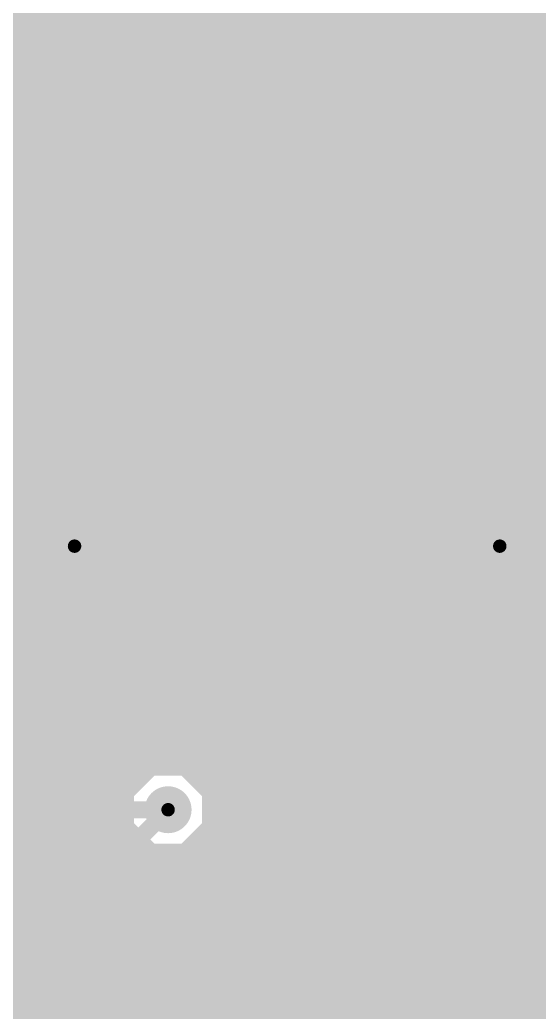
# Model space of a CAD drawing. Extents: x -5 to 208, y -5 to 206.
# Drawn here: x 155.39 to 163.15, y 164.49 to 179.31 of the extents above; entities that cross this region are included whole.
import ezdxf

# ---------------------------------------------------------------- set-up
doc = ezdxf.new("R2010")
doc.units = 0
doc.header["$MEASUREMENT"] = 0
doc.layers.get('0').update_dxf_attribs({"linetype": 'CONTINUOUS'})
for name, color, linetype in [('22-301-0_BOT', 7, 'CONTINUOUS'), ('22-301-0_DRD', 7, 'CONTINUOUS'), ('22-301-0_IN1', 1, 'CONTINUOUS'), ('22-301-0_IN2', 4, 'CONTINUOUS'), ('22-301-0_SMT', 5, 'CONTINUOUS'), ('22-301-0_SPT', 10, 'CONTINUOUS'), ('22-301-0_SST', 14, 'CONTINUOUS'), ('22-301-0_TOP', 9, 'CONTINUOUS'), ('THRUHOLE_TAP', 13, 'CONTINUOUS')]:
    doc.layers.add(name, color=color, linetype=linetype)

# ---------------------------------------------------------------- blocks, each defined once
blk = doc.blocks.new('ROUND_66')
at = {"const_width": 0.35052}
blk.add_lwpolyline([(-0.17526, 0, 1), (0.17526, 0, 1)], format="xyb", close=True, dxfattribs=at)
blk = doc.blocks.new('ROUND_68')
at = {"const_width": 0.35052}
blk.add_lwpolyline([(-0.17526, 0, 1), (0.17526, 0, 1)], format="xyb", close=True, dxfattribs=at)
blk = doc.blocks.new('RECTANGLE_6')
blk.add_solid([(0.4826, 0.4064), (0.4826, -0.4064), (-0.4826, 0.4064), (-0.4826, -0.4064)])
blk = doc.blocks.new('RECTANGLE_47')
blk.add_solid([(0.44958, 0.65024), (0.44958, -0.65024), (-0.44958, 0.65024), (-0.44958, -0.65024)])
blk = doc.blocks.new('ROUND_73')
at = {"const_width": 0.10033}
blk.add_lwpolyline([(-0.050164, 0, 1), (0.050164, 0, 1)], format="xyb", close=True, dxfattribs=at)

msp = doc.modelspace()

# ---------------------------------------------------------------- linework, layer by layer
at = {"layer": '22-301-0_BOT', "const_width": 0.254}
for points in [[(155.3718, 200.47204), (155.3718, 166.37)], [(155.6004, 200.47204), (155.6004, 166.37)], [(155.829, 200.47204), (155.829, 166.37)], [(156.0576, 200.47204), (156.0576, 166.37)], [(156.2862, 200.47204), (156.2862, 166.37)], [(156.5148, 200.47204), (156.5148, 166.37)], [(156.7434, 200.47204), (156.7434, 166.37)], [(156.972, 200.47204), (156.972, 167.7543)], [(157.2006, 200.47204), (157.2006, 168.05656)], [(157.4292, 200.47204), (157.4292, 168.16832)], [(157.6578, 200.47204), (157.6578, 168.19118)], [(157.8864, 200.47204), (157.8864, 168.13276)], [(158.115, 200.47204), (158.115, 167.96512)], [(158.3436, 200.47204), (158.3436, 166.37)], [(158.5722, 200.47204), (158.5722, 166.37)], [(158.8008, 200.47204), (158.8008, 166.37)], [(159.0294, 200.47204), (159.0294, 166.37)], [(159.258, 200.47204), (159.258, 166.37)], [(159.4866, 200.47204), (159.4866, 166.37)], [(159.7152, 200.47204), (159.7152, 166.37)], [(159.9438, 200.36028), (159.9438, 166.37)], [(160.1724, 200.13168), (160.1724, 166.37)], [(160.401, 199.90308), (160.401, 166.37)], [(160.6296, 199.67448), (160.6296, 166.37)], [(160.8582, 199.44588), (160.8582, 166.37)], [(161.0868, 199.21728), (161.0868, 166.37)], [(161.3154, 199.00392), (161.3154, 166.37)], [(161.544, 198.9328), (161.544, 166.37)], [(161.7726, 198.9328), (161.7726, 166.37)], [(162.0012, 198.9328), (162.0012, 166.37)], [(162.2298, 198.9328), (162.2298, 166.37)], [(162.4584, 198.9328), (162.4584, 166.37)], [(162.687, 198.9328), (162.687, 166.37)], [(162.9156, 198.9328), (162.9156, 166.37)], [(163.1442, 198.9328), (163.1442, 166.37)], [(187.5028, 179.4002), (118.9482, 179.4002)], [(187.5028, 179.1716), (118.9482, 179.1716)], [(180.55082, 178.943), (118.9482, 178.943)], [(180.31968, 178.7144), (118.9482, 178.7144)], [(180.23078, 178.4858), (118.9482, 178.4858)], [(180.2257, 178.2572), (118.9482, 178.2572)], [(180.30444, 178.0286), (118.9482, 178.0286)], [(180.51018, 177.8), (118.9482, 177.8)], [(187.5028, 177.5714), (118.9482, 177.5714)], [(187.5028, 177.3428), (118.9482, 177.3428)], [(187.5028, 177.1142), (118.9482, 177.1142)], [(187.5028, 176.8856), (118.9482, 176.8856)], [(187.5028, 176.657), (118.9482, 176.657)], [(187.28436, 176.4284), (118.9482, 176.4284)], [(187.09894, 176.1998), (118.9482, 176.1998)], [(187.03036, 175.9712), (118.9482, 175.9712)], [(187.04306, 175.7426), (118.9482, 175.7426)], [(187.14212, 175.514), (118.9482, 175.514)], [(187.2488, 175.2854), (118.9482, 175.2854)], [(187.2488, 175.0568), (118.9482, 175.0568)], [(187.2488, 174.8282), (118.9482, 174.8282)], [(187.2488, 174.5996), (118.9482, 174.5996)], [(187.2488, 174.371), (118.9482, 174.371)], [(187.2488, 174.1424), (118.9482, 174.1424)], [(187.2488, 173.9138), (118.9482, 173.9138)], [(187.2488, 173.6852), (118.9482, 173.6852)], [(187.2488, 173.4566), (120.23852, 173.4566)], [(187.2488, 173.228), (120.39092, 173.228)], [(187.2488, 172.9994), (120.43918, 172.9994)], [(187.2488, 172.7708), (120.4087, 172.7708)], [(187.2488, 172.5422), (120.28678, 172.5422)], [(187.2488, 172.3136), (119.9642, 172.3136)], [(187.2488, 172.085), (119.9642, 172.085)], [(187.2488, 171.8564), (119.9642, 171.8564)], [(183.12638, 171.6278), (119.9642, 171.6278)], [(182.92064, 171.3992), (119.9642, 171.3992)], [(182.8419, 171.1706), (119.9642, 171.1706)], [(182.84698, 170.942), (119.9642, 170.942)], [(173.73346, 170.7134), (119.9642, 170.7134)], [(173.50486, 170.4848), (119.9642, 170.4848)], [(173.27626, 170.2562), (119.9642, 170.2562)], [(173.0883, 170.0276), (119.9642, 170.0276)], [(173.00194, 169.799), (121.35612, 169.799)], [(172.98162, 169.5704), (121.52376, 169.5704)], [(173.04004, 169.3418), (121.58218, 169.3418)], [(173.20768, 169.1132), (121.72696, 169.1132)], [(187.2488, 168.8846), (141.39672, 168.8846)], [(187.2488, 168.656), (141.66088, 168.656)], [(187.2488, 168.4274), (141.75994, 168.4274)], [(187.2488, 168.1988), (141.77264, 168.1988)], [(157.10408, 167.9702), (141.70406, 167.9702)], [(187.2488, 167.9702), (158.10992, 167.9702)], [(156.96692, 167.7416), (141.5542, 167.7416)], [(187.2488, 167.7416), (158.24708, 167.7416)], [(156.92628, 167.513), (141.5542, 167.513)], [(187.2488, 167.513), (158.28772, 167.513)], [(156.96692, 167.2844), (151.67864, 167.2844)], [(156.972, 167.26916), (156.972, 166.37)], [(168.23944, 167.2844), (158.24708, 167.2844)], [(157.10408, 167.0558), (151.86406, 167.0558)], [(157.2006, 166.9669), (157.2006, 166.37)], [(164.07638, 167.0558), (158.10992, 167.0558)], [(158.115, 167.06088), (158.115, 166.37)], [(163.87064, 166.8272), (151.93264, 166.8272)], [(157.4292, 166.85514), (157.4292, 166.37)], [(157.6578, 166.83482), (157.6578, 166.37)], [(157.8864, 166.89324), (157.8864, 166.37)], [(163.7919, 166.5986), (151.91994, 166.5986)], [(163.79698, 166.37), (151.82088, 166.37)]]:
    msp.add_lwpolyline(points, dxfattribs=at)
for points in [[(157.607, 168.19372, 0.4142136), (156.92628, 167.513)], [(158.28772, 167.513, 0.4142136), (157.607, 168.19372)], [(156.92628, 167.513, 0.4142136), (157.607, 166.83228)], [(157.607, 166.83228, 0.4142136), (158.28772, 167.513)]]:
    msp.add_lwpolyline(points, format="xyb", dxfattribs=at)
at = {"layer": '22-301-0_DRD', "const_width": 0.254}
for points in [[(155.956, 172.085), (155.575, 171.704)], [(155.956, 172.085), (155.575, 171.704)], [(156.464, 172.085), (155.956, 172.085)], [(156.464, 172.085), (155.956, 172.085)], [(156.845, 171.704), (156.464, 172.085)], [(156.845, 171.704), (156.464, 172.085)], [(162.306, 172.085), (161.925, 171.704)], [(162.306, 172.085), (161.925, 171.704)], [(162.814, 172.085), (162.306, 172.085)], [(162.814, 172.085), (162.306, 172.085)], [(163.195, 171.704), (162.814, 172.085)], [(163.195, 171.704), (162.814, 172.085)], [(155.575, 171.704), (155.575, 171.196)], [(155.575, 171.704), (155.575, 171.196)], [(156.845, 171.196), (156.845, 171.704)], [(156.845, 171.196), (156.845, 171.704)], [(161.925, 171.704), (161.925, 171.196)], [(161.925, 171.704), (161.925, 171.196)], [(163.195, 171.196), (163.195, 171.704)], [(163.195, 171.196), (163.195, 171.704)], [(155.575, 171.196), (155.956, 170.815)], [(155.575, 171.196), (155.956, 170.815)], [(156.464, 170.815), (156.845, 171.196)], [(156.464, 170.815), (156.845, 171.196)], [(161.925, 171.196), (162.306, 170.815)], [(161.925, 171.196), (162.306, 170.815)], [(162.814, 170.815), (163.195, 171.196)], [(162.814, 170.815), (163.195, 171.196)], [(155.956, 170.815), (156.464, 170.815)], [(155.956, 170.815), (156.464, 170.815)], [(162.306, 170.815), (162.814, 170.815)], [(162.306, 170.815), (162.814, 170.815)], [(157.353, 168.148), (156.972, 167.767)], [(157.861, 168.148), (157.353, 168.148)], [(158.242, 167.767), (157.861, 168.148)], [(156.972, 167.767), (156.972, 167.259)], [(158.242, 167.259), (158.242, 167.767)], [(156.972, 167.259), (157.353, 166.878)], [(157.861, 166.878), (158.242, 167.259)], [(157.353, 166.878), (157.861, 166.878)]]:
    msp.add_lwpolyline(points, dxfattribs=at)
at = {"layer": '22-301-0_IN1', "const_width": 0.254}
for points in [[(155.4226, 203.327), (155.4226, 167.259)], [(155.6512, 203.327), (155.6512, 167.259)], [(155.8798, 203.327), (155.8798, 167.259)], [(156.1084, 203.327), (156.1084, 167.259)], [(156.337, 203.327), (156.337, 167.259)], [(156.5656, 203.327), (156.5656, 167.259)], [(156.7942, 203.327), (156.7942, 167.259)], [(157.0228, 203.327), (157.0228, 167.86098)], [(157.2514, 203.327), (157.2514, 168.09212)], [(157.48, 203.327), (157.48, 168.18102)], [(157.7086, 203.327), (157.7086, 168.18356)], [(157.9372, 203.327), (157.9372, 168.10736)], [(158.1658, 203.327), (158.1658, 167.89908)], [(158.3944, 203.327), (158.3944, 167.259)], [(158.623, 203.327), (158.623, 167.259)], [(158.8516, 203.327), (158.8516, 167.259)], [(159.0802, 203.327), (159.0802, 167.259)], [(159.3088, 203.327), (159.3088, 167.259)], [(159.5374, 203.327), (159.5374, 167.259)], [(159.766, 203.327), (159.766, 167.259)], [(159.9946, 203.327), (159.9946, 167.259)], [(160.2232, 203.327), (160.2232, 167.259)], [(160.4518, 203.327), (160.4518, 167.259)], [(160.6804, 203.327), (160.6804, 167.259)], [(160.909, 203.327), (160.909, 167.259)], [(161.1376, 203.327), (161.1376, 167.259)], [(161.3662, 200.4695), (161.3662, 167.259)], [(161.5948, 200.14438), (161.5948, 167.259)], [(163.195, 200.19518), (163.195, 167.259)], [(161.8234, 199.97166), (161.8234, 167.259)], [(162.9664, 199.9996), (162.9664, 167.259)], [(162.052, 199.8726), (162.052, 167.259)], [(162.2806, 199.82942), (162.2806, 167.259)], [(162.5092, 199.8345), (162.5092, 167.259)], [(162.7378, 199.88784), (162.7378, 167.259)], [(199.644, 179.3494), (118.79072, 179.3494)], [(199.644, 179.1208), (107.73664, 179.1208)], [(180.47716, 178.8922), (107.66806, 178.8922)], [(180.29174, 178.6636), (107.48264, 178.6636)], [(180.22316, 178.435), (111.06912, 178.435)], [(180.23586, 178.2064), (111.23676, 178.2064)], [(180.33492, 177.9778), (111.29518, 177.9778)], [(180.59654, 177.7492), (111.27232, 177.7492)], [(189.20206, 177.5206), (111.16056, 177.5206)], [(189.30112, 177.292), (110.8583, 177.292)], [(189.56274, 177.0634), (97.31502, 177.0634)], [(199.644, 176.8348), (97.68078, 176.8348)], [(199.644, 176.6062), (97.8027, 176.6062)], [(187.22594, 176.3776), (97.83318, 176.3776)], [(187.07608, 176.149), (97.78492, 176.149)], [(187.02528, 175.9204), (97.63252, 175.9204)], [(187.05576, 175.6918), (67.691, 175.6918)], [(187.18022, 175.4632), (67.691, 175.4632)], [(187.54344, 175.2346), (67.691, 175.2346)], [(199.644, 175.006), (67.691, 175.006)], [(199.644, 174.7774), (80.40624, 174.7774)], [(199.644, 174.5488), (80.59166, 174.5488)], [(199.644, 174.3202), (80.66024, 174.3202)], [(199.644, 174.0916), (80.64754, 174.0916)], [(199.644, 173.863), (80.54848, 173.863)], [(199.644, 173.6344), (119.92102, 173.6344)], [(199.644, 173.4058), (120.28678, 173.4058)], [(199.644, 173.1772), (120.4087, 173.1772)], [(199.644, 172.9486), (120.43918, 172.9486)], [(199.644, 172.72), (120.39092, 172.72)], [(199.644, 172.4914), (120.23852, 172.4914)], [(199.644, 172.2628), (112.03432, 172.2628)], [(199.644, 172.0342), (112.05718, 172.0342)], [(199.644, 171.8056), (111.99876, 171.8056)], [(183.06288, 171.577), (111.83112, 171.577)], [(182.89524, 171.3484), (109.25556, 171.3484)], [(182.83682, 171.1198), (109.17936, 171.1198)], [(182.85714, 170.8912), (108.97108, 170.8912)], [(182.9689, 170.6626), (92.49918, 170.6626)], [(183.27116, 170.434), (117.03812, 170.434)], [(173.31182, 170.2054), (117.20576, 170.2054)], [(173.08068, 169.9768), (117.26418, 169.9768)], [(172.99178, 169.7482), (121.40692, 169.7482)], [(172.9867, 169.5196), (121.54408, 169.5196)], [(173.06544, 169.291), (121.58472, 169.291)], [(173.27118, 169.0624), (121.54408, 169.0624)], [(199.644, 168.8338), (141.48308, 168.8338)], [(199.644, 168.6052), (141.69136, 168.6052)], [(199.644, 168.3766), (141.76756, 168.3766)], [(157.36316, 168.148), (141.76502, 168.148)], [(199.644, 168.148), (157.8483, 168.148)], [(157.0609, 167.9194), (141.67612, 167.9194)], [(199.644, 167.9194), (158.15056, 167.9194)], [(156.94914, 167.6908), (141.44498, 167.6908)], [(199.644, 167.6908), (158.26232, 167.6908)], [(156.92882, 167.4622), (130.78206, 167.4622)], [(199.644, 167.4622), (158.28518, 167.4622)], [(156.97708, 167.259), (151.70912, 167.259)], [(168.15816, 167.259), (158.23692, 167.259)], [(163.79698, 166.37), (151.82088, 166.37)], [(155.2956, 166.37), (155.2956, 121.412)], [(155.5242, 166.37), (155.5242, 121.412)], [(155.7528, 166.37), (155.7528, 121.412)], [(155.9814, 166.37), (155.9814, 121.412)], [(156.21, 166.37), (156.21, 121.412)], [(156.4386, 166.37), (156.4386, 121.412)], [(156.6672, 166.37), (156.6672, 121.412)], [(156.8958, 166.37), (156.8958, 121.412)], [(157.1244, 166.37), (157.1244, 121.412)], [(157.353, 166.37), (157.353, 121.412)], [(157.5816, 166.37), (157.5816, 121.412)], [(157.8102, 166.37), (157.8102, 121.412)], [(158.0388, 166.37), (158.0388, 121.412)], [(158.2674, 166.37), (158.2674, 121.412)], [(158.496, 166.37), (158.496, 121.412)], [(158.7246, 166.37), (158.7246, 121.412)], [(158.9532, 166.37), (158.9532, 121.412)], [(159.1818, 166.37), (159.1818, 121.412)], [(159.4104, 166.37), (159.4104, 121.412)], [(159.639, 166.37), (159.639, 121.412)], [(159.8676, 166.37), (159.8676, 121.412)], [(160.0962, 166.37), (160.0962, 121.412)], [(160.3248, 166.37), (160.3248, 121.412)], [(160.5534, 166.37), (160.5534, 121.412)], [(160.782, 166.37), (160.782, 121.412)], [(161.0106, 166.37), (161.0106, 121.412)], [(161.2392, 166.37), (161.2392, 121.412)], [(161.4678, 166.37), (161.4678, 121.412)], [(161.6964, 166.37), (161.6964, 129.49936)], [(161.925, 166.37), (161.925, 130.06578)], [(162.1536, 166.37), (162.1536, 130.3147)], [(162.3822, 166.37), (162.3822, 130.46964)], [(162.6108, 166.37), (162.6108, 130.56616)], [(162.8394, 166.37), (162.8394, 130.61696)], [(163.068, 166.37), (163.068, 130.62712)], [(163.84524, 166.2176), (151.67864, 166.2176)], [(164.01288, 165.989), (93.3323, 165.989)], [(176.149, 165.7604), (93.63456, 165.7604)], [(176.149, 165.5318), (93.74632, 165.5318)], [(176.149, 165.3032), (93.76918, 165.3032)], [(176.149, 165.0746), (93.71076, 165.0746)], [(176.149, 164.846), (107.5563, 164.846)], [(176.149, 164.6174), (107.85856, 164.6174)], [(176.149, 164.3888), (107.97032, 164.3888)]]:
    msp.add_lwpolyline(points, dxfattribs=at)
for points in [[(157.607, 168.19372, 0.4142136), (156.92628, 167.513)], [(158.28772, 167.513, 0.4142136), (157.607, 168.19372)], [(156.92628, 167.513, 0.0961159), (156.97567, 167.25843)], [(158.23692, 167.259, 0.0961154), (158.2862, 167.513)]]:
    msp.add_lwpolyline(points, format="xyb", dxfattribs=at)
at = {"layer": '22-301-0_IN2', "const_width": 0.254}
for points in [[(180.65496, 178.9938), (147.25396, 178.9938)], [(155.4226, 178.9938), (155.4226, 178.1302)], [(155.6512, 178.9938), (155.6512, 178.1302)], [(155.8798, 178.9938), (155.8798, 178.1302)], [(156.1084, 178.9938), (156.1084, 178.1302)], [(156.337, 178.9938), (156.337, 178.1302)], [(156.5656, 178.9938), (156.5656, 178.1302)], [(156.7942, 178.9938), (156.7942, 178.1302)], [(157.0228, 178.9938), (157.0228, 178.1302)], [(157.2514, 178.9938), (157.2514, 178.1302)], [(157.48, 178.9938), (157.48, 178.1302)], [(157.7086, 178.9938), (157.7086, 178.1302)], [(157.9372, 178.9938), (157.9372, 178.1302)], [(158.1658, 178.9938), (158.1658, 178.1302)], [(158.3944, 178.9938), (158.3944, 178.1302)], [(158.623, 178.9938), (158.623, 178.1302)], [(158.8516, 178.9938), (158.8516, 178.1302)], [(159.0802, 178.9938), (159.0802, 178.1302)], [(159.3088, 178.9938), (159.3088, 178.1302)], [(159.5374, 178.9938), (159.5374, 178.1302)], [(159.766, 178.9938), (159.766, 178.1302)], [(159.9946, 178.9938), (159.9946, 178.1302)], [(160.2232, 178.9938), (160.2232, 178.1302)], [(160.4518, 178.9938), (160.4518, 178.1302)], [(160.6804, 178.9938), (160.6804, 178.1302)], [(160.909, 178.9938), (160.909, 178.1302)], [(161.1376, 178.9938), (161.1376, 178.1302)], [(161.3662, 178.9938), (161.3662, 178.1302)], [(161.5948, 178.9938), (161.5948, 178.1302)], [(161.8234, 178.9938), (161.8234, 178.1302)], [(162.052, 178.9938), (162.052, 178.1302)], [(162.2806, 178.9938), (162.2806, 178.1302)], [(162.5092, 178.9938), (162.5092, 178.1302)], [(162.7378, 178.9938), (162.7378, 178.1302)], [(162.9664, 178.9938), (162.9664, 178.1302)], [(163.195, 178.9938), (163.195, 178.1302)], [(180.39588, 178.816), (147.06346, 178.816)], [(180.25872, 178.5874), (110.77702, 178.5874)], [(180.21808, 178.3588), (148.10486, 178.3588)], [(180.25872, 178.1302), (148.39696, 178.1302)], [(180.25872, 178.1302), (148.39696, 178.1302)], [(189.865, 177.673), (148.209, 177.673), (147.955, 177.927), (110.617, 177.927)], [(189.36208, 177.2158), (148.209, 177.2158)], [(155.4226, 177.2158), (155.4226, 176.3522)], [(155.6512, 177.2158), (155.6512, 176.3522)], [(155.8798, 177.2158), (155.8798, 176.3522)], [(156.1084, 177.2158), (156.1084, 176.3522)], [(156.337, 177.2158), (156.337, 176.3522)], [(156.5656, 177.2158), (156.5656, 176.3522)], [(156.7942, 177.2158), (156.7942, 176.3522)], [(157.0228, 177.2158), (157.0228, 176.3522)], [(157.2514, 177.2158), (157.2514, 176.3522)], [(157.48, 177.2158), (157.48, 176.3522)], [(157.7086, 177.2158), (157.7086, 176.3522)], [(157.9372, 177.2158), (157.9372, 176.3522)], [(158.1658, 177.2158), (158.1658, 176.3522)], [(158.3944, 177.2158), (158.3944, 176.3522)], [(158.623, 177.2158), (158.623, 176.3522)], [(158.8516, 177.2158), (158.8516, 176.3522)], [(159.0802, 177.2158), (159.0802, 176.3522)], [(159.3088, 177.2158), (159.3088, 176.3522)], [(159.5374, 177.2158), (159.5374, 176.3522)], [(159.766, 177.2158), (159.766, 176.3522)], [(159.9946, 177.2158), (159.9946, 176.3522)], [(160.2232, 177.2158), (160.2232, 176.3522)], [(160.4518, 177.2158), (160.4518, 176.3522)], [(160.6804, 177.2158), (160.6804, 176.3522)], [(160.909, 177.2158), (160.909, 176.3522)], [(161.1376, 177.2158), (161.1376, 176.3522)], [(161.3662, 177.2158), (161.3662, 176.3522)], [(161.5948, 177.2158), (161.5948, 176.3522)], [(161.8234, 177.2158), (161.8234, 176.3522)], [(162.052, 177.2158), (162.052, 176.3522)], [(162.2806, 177.2158), (162.2806, 176.3522)], [(162.5092, 177.2158), (162.5092, 176.3522)], [(162.7378, 177.2158), (162.7378, 176.3522)], [(162.9664, 177.2158), (162.9664, 176.3522)], [(163.195, 177.2158), (163.195, 176.3522)], [(199.644, 176.9872), (97.50298, 176.9872)], [(199.644, 176.7586), (147.60702, 176.7586)], [(97.155, 176.403), (147.32, 176.403), (147.828, 175.895), (187.706, 175.895)], [(187.46216, 176.53), (147.83816, 176.53)], [(187.20308, 176.3522), (148.01596, 176.3522)], [(187.25388, 175.387), (67.691, 175.387)], [(187.20308, 175.4378), (147.828, 175.4378)], [(155.4226, 175.4378), (155.4226, 172.6692)], [(155.6512, 175.4378), (155.6512, 172.6692)], [(155.8798, 175.4378), (155.8798, 172.6692)], [(156.1084, 175.4378), (156.1084, 172.6692)], [(156.337, 175.4378), (156.337, 172.6692)], [(156.5656, 175.4378), (156.5656, 172.6692)], [(156.7942, 175.4378), (156.7942, 172.6692)], [(157.0228, 175.4378), (157.0228, 172.6692)], [(157.2514, 175.4378), (157.2514, 172.6692)], [(157.48, 175.4378), (157.48, 172.6692)], [(157.7086, 175.4378), (157.7086, 172.6692)], [(157.9372, 175.4378), (157.9372, 172.6692)], [(158.1658, 175.4378), (158.1658, 172.6692)], [(158.3944, 175.4378), (158.3944, 172.6692)], [(158.623, 175.4378), (158.623, 172.6692)], [(158.8516, 175.4378), (158.8516, 172.6692)], [(159.0802, 175.4378), (159.0802, 172.6692)], [(159.3088, 175.4378), (159.3088, 172.6692)], [(159.5374, 175.4378), (159.5374, 172.6692)], [(159.766, 175.4378), (159.766, 172.6692)], [(159.9946, 175.4378), (159.9946, 172.6692)], [(160.2232, 175.4378), (160.2232, 172.6692)], [(160.4518, 175.4378), (160.4518, 172.6692)], [(160.6804, 175.4378), (160.6804, 172.6692)], [(160.909, 175.4378), (160.909, 172.6692)], [(161.1376, 175.4378), (161.1376, 172.6692)], [(161.3662, 175.4378), (161.3662, 172.6692)], [(161.5948, 175.4378), (161.5948, 172.6692)], [(161.8234, 175.4378), (161.8234, 172.6692)], [(162.052, 175.4378), (162.052, 172.6692)], [(162.2806, 175.4378), (162.2806, 172.6692)], [(162.5092, 175.4378), (162.5092, 172.6692)], [(162.7378, 175.4378), (162.7378, 172.6692)], [(162.9664, 175.4378), (162.9664, 172.6692)], [(163.195, 175.4378), (163.195, 172.6692)], [(199.644, 175.1584), (67.691, 175.1584)], [(199.644, 174.9298), (67.691, 174.9298)], [(199.644, 174.7012), (80.48752, 174.7012)], [(199.644, 174.4726), (80.62468, 174.4726)], [(199.644, 174.244), (80.66532, 174.244)], [(199.644, 174.0154), (80.62468, 174.0154)], [(199.644, 173.7868), (80.48752, 173.7868)], [(199.644, 173.5582), (120.10898, 173.5582)], [(199.644, 173.3296), (120.34012, 173.3296)], [(199.644, 173.101), (120.42902, 173.101)], [(199.644, 172.8724), (120.43156, 172.8724)], [(182.499, 172.6692), (120.36806, 172.6692)], [(183.515, 171.069), (183.515, 171.196), (182.499, 172.212), (111.252, 172.212), (111.379, 172.085)], [(182.3339, 171.7294), (111.95812, 171.7294)], [(182.3085, 171.7548), (111.97336, 171.7548)], [(155.4226, 171.7548), (155.4226, 170.7642)], [(155.6512, 171.7548), (155.6512, 170.7642)], [(155.8798, 171.7548), (155.8798, 170.7642)], [(156.1084, 171.7548), (156.1084, 170.7642)], [(156.337, 171.7548), (156.337, 170.7642)], [(156.5656, 171.7548), (156.5656, 170.7642)], [(156.7942, 171.7548), (156.7942, 170.7642)], [(157.0228, 171.7548), (157.0228, 170.7642)], [(157.2514, 171.7548), (157.2514, 170.7642)], [(157.48, 171.7548), (157.48, 170.7642)], [(157.7086, 171.7548), (157.7086, 170.7642)], [(157.9372, 171.7548), (157.9372, 170.7642)], [(158.1658, 171.7548), (158.1658, 170.7642)], [(158.3944, 171.7548), (158.3944, 170.7642)], [(158.623, 171.7548), (158.623, 170.7642)], [(158.8516, 171.7548), (158.8516, 170.7642)], [(159.0802, 171.7548), (159.0802, 170.7642)], [(159.3088, 171.7548), (159.3088, 170.7642)], [(159.5374, 171.7548), (159.5374, 170.7642)], [(159.766, 171.7548), (159.766, 170.7642)], [(159.9946, 171.7548), (159.9946, 170.7642)], [(160.2232, 171.7548), (160.2232, 170.7642)], [(160.4518, 171.7548), (160.4518, 170.7642)], [(160.6804, 171.7548), (160.6804, 170.7642)], [(160.909, 171.7548), (160.909, 170.7642)], [(161.1376, 171.7548), (161.1376, 170.7642)], [(161.3662, 171.7548), (161.3662, 170.7642)], [(161.5948, 171.7548), (161.5948, 170.7642)], [(161.8234, 171.7548), (161.8234, 170.7642)], [(162.052, 171.7548), (162.052, 170.7642)], [(162.2806, 171.7548), (162.2806, 170.7642)], [(162.5092, 171.7548), (162.5092, 170.7642)], [(162.7378, 171.7548), (162.7378, 170.7642)], [(162.9664, 171.7548), (162.9664, 170.7642)], [(163.195, 171.7548), (163.195, 170.7642)], [(182.5625, 171.5008), (111.72698, 171.5008)], [(182.7911, 171.2722), (109.24032, 171.2722)], [(182.83428, 171.0436), (121.95302, 171.0436)], [(182.88508, 170.815), (122.18416, 170.815)], [(91.821, 170.688), (121.666, 170.688), (122.047, 170.307), (188.595, 170.307)], [(182.90794, 170.7642), (122.23496, 170.7642)], [(116.586, 169.926), (116.713, 170.053), (121.285, 170.053), (122.301, 169.037), (151.384, 169.037), (151.511, 168.91), (200.787, 168.91), (201.676, 169.799), (201.803, 169.799)], [(199.644, 168.4528), (151.511, 168.4528)], [(155.4226, 168.4528), (155.4226, 167.9702)], [(155.6512, 168.4528), (155.6512, 167.9702)], [(155.8798, 168.4528), (155.8798, 167.9702)], [(156.1084, 168.4528), (156.1084, 167.9702)], [(156.337, 168.4528), (156.337, 167.9702)], [(156.5656, 168.4528), (156.5656, 167.9702)], [(156.7942, 168.4528), (156.7942, 167.9702)], [(157.0228, 168.4528), (157.0228, 167.9702)], [(157.2514, 168.4528), (157.2514, 168.09212)], [(157.48, 168.4528), (157.48, 168.18102)], [(157.7086, 168.4528), (157.7086, 168.18356)], [(157.9372, 168.4528), (157.9372, 168.10736)], [(158.1658, 168.4528), (158.1658, 167.89908)], [(158.3944, 168.4528), (158.3944, 167.259)], [(158.623, 168.4528), (158.623, 167.259)], [(158.8516, 168.4528), (158.8516, 167.259)], [(159.0802, 168.4528), (159.0802, 167.259)], [(159.3088, 168.4528), (159.3088, 167.259)], [(159.5374, 168.4528), (159.5374, 167.259)], [(159.766, 168.4528), (159.766, 167.259)], [(159.9946, 168.4528), (159.9946, 167.259)], [(160.2232, 168.4528), (160.2232, 167.259)], [(160.4518, 168.4528), (160.4518, 167.259)], [(160.6804, 168.4528), (160.6804, 167.259)], [(160.909, 168.4528), (160.909, 167.259)], [(161.1376, 168.4528), (161.1376, 167.259)], [(161.3662, 168.4528), (161.3662, 167.259)], [(161.5948, 168.4528), (161.5948, 167.259)], [(161.8234, 168.4528), (161.8234, 167.259)], [(162.052, 168.4528), (162.052, 167.259)], [(162.2806, 168.4528), (162.2806, 167.259)], [(162.5092, 168.4528), (162.5092, 167.259)], [(162.7378, 168.4528), (162.7378, 167.259)], [(162.9664, 168.4528), (162.9664, 167.259)], [(163.195, 168.4528), (163.195, 167.259)], [(199.644, 168.3004), (141.77518, 168.3004)], [(157.21838, 168.0718), (141.7447, 168.0718)], [(157.10408, 167.9702), (151.003, 167.9702)], [(199.644, 168.0718), (157.99308, 168.0718)], [(199.644, 167.8432), (158.20136, 167.8432)], [(157.607, 167.513), (151.003, 167.513), (150.241, 166.751), (113.538, 166.751), (113.411, 166.878)], [(165.9509, 167.6146), (158.27756, 167.6146)], [(192.405, 165.735), (192.405, 165.862), (190.881, 167.386), (166.37, 167.386), (164.211, 165.227), (114.427, 165.227), (114.173, 164.973), (93.98, 164.973), (89.789, 160.782), (72.39, 160.782), (70.231, 158.623), (70.231, 153.797), (70.739, 153.289), (72.898, 153.289), (73.279, 153.67)], [(165.7223, 167.386), (158.27502, 167.386)], [(165.5953, 167.259), (158.23692, 167.259)], [(107.315, 164.211), (114.173, 164.211), (114.681, 164.719), (164.465, 164.719), (166.37, 166.624), (168.402, 166.624)], [(164.465, 166.497), (164.465, 166.37), (163.83, 165.735), (114.173, 165.735), (113.919, 165.481), (93.218, 165.481), (93.091, 165.354)]]:
    msp.add_lwpolyline(points, dxfattribs=at)
for points in [[(157.607, 168.19372, 0.2113092), (157.10331, 167.9709)], [(158.28772, 167.513, 0.4142136), (157.607, 168.19372)], [(158.23692, 167.259, 0.0961154), (158.2862, 167.513)]]:
    msp.add_lwpolyline(points, format="xyb", dxfattribs=at)
at = {"layer": '22-301-0_SST'}
for points, const_width in [([(156.14142, 174.19828), (156.14142, 173.84268), (156.30906, 173.7233), (156.47924, 173.7233), (156.64942, 173.84268), (156.64942, 174.19828), (155.63342, 174.19828)], 0.1524), ([(156.14142, 173.9011), (155.63342, 173.7233)], 0.1524), ([(162.49142, 173.56328), (162.49142, 173.20768), (162.65906, 173.0883), (162.82924, 173.0883), (162.99942, 173.20768), (162.99942, 173.56328), (161.98342, 173.56328)], 0.1524), ([(155.63342, 173.00448), (155.63342, 173.2407)], 0.1524), ([(155.63342, 173.12386), (156.64942, 173.12386), (156.47924, 173.2407)], 0.1524), ([(162.49142, 173.2661), (161.98342, 173.0883)], 0.1524), ([(155.63342, 172.46346), (155.80106, 172.5803), (155.97124, 172.64126), (156.30906, 172.64126), (156.47924, 172.5803), (156.64942, 172.46346), (156.64942, 172.34408), (156.47924, 172.2247), (156.30906, 172.16628), (155.97124, 172.16628), (155.80106, 172.2247), (155.63342, 172.34408), (155.63342, 172.46346)], 0.1524), ([(162.49142, 172.31106), (162.65906, 172.2501), (162.82924, 172.2501), (162.99942, 172.31106), (162.99942, 172.66666), (162.82924, 172.72508), (162.65906, 172.72508), (162.49142, 172.66666), (162.49142, 172.31106), (162.32124, 172.2501), (162.15106, 172.2501), (161.98342, 172.31106), (161.98342, 172.66666), (162.15106, 172.72508), (162.32124, 172.72508), (162.49142, 172.66666)], 0.1524), ([(161.98342, 171.70908), (162.15106, 171.82846), (162.32124, 171.88688), (162.65906, 171.88688), (162.82924, 171.82846), (162.99942, 171.70908), (162.99942, 171.5897), (162.82924, 171.47286), (162.65906, 171.4119), (162.32124, 171.4119), (162.15106, 171.47286), (161.98342, 171.5897), (161.98342, 171.70908)], 0.1524), ([(155.80106, 171.80306), (155.63342, 171.68368), (155.63342, 171.44746), (155.80106, 171.32808), (155.97124, 171.32808), (156.30906, 171.5643), (156.64942, 171.32808), (156.64942, 171.80306)], 0.1524), ([(157.0355, 168.0845), (157.0355, 171.0055), (155.3972, 171.0055), (155.3972, 168.0845), (157.0355, 168.0845)], 0.1524), ([(163.3855, 168.0845), (163.3855, 171.0055), (161.7472, 171.0055), (161.7472, 168.0845), (163.3855, 168.0845)], 0.1524), ([(161.12744, 169.84726), (160.28162, 169.84726), (160.11144, 169.90822), (160.11144, 170.26382), (160.28162, 170.32224), (161.12744, 170.32224)], 0.1524), ([(160.28162, 169.48404), (160.11144, 169.36466), (160.11144, 169.12844), (160.28162, 169.00906), (160.44926, 169.00906), (160.78962, 169.24782), (161.12744, 169.00906), (161.12744, 169.48404)], 0.1524), ([(160.28162, 168.64584), (160.11144, 168.52646), (160.11144, 168.29024), (160.28162, 168.17086), (160.44926, 168.17086), (160.78962, 168.40962), (161.12744, 168.17086), (161.12744, 168.64584)], 0.1524), ([(154.0764, 162.179), (154.0764, 165.989), (157.099, 165.989), (157.099, 161.6456), (154.6098, 161.6456), (154.0764, 162.179)], 0.20066), ([(160.4264, 162.179), (160.4264, 165.989), (163.449, 165.989), (163.449, 161.6456), (160.9598, 161.6456), (160.4264, 162.179)], 0.20066)]:
    msp.add_lwpolyline(points, dxfattribs=dict(at, const_width=const_width))
at = {"layer": '22-301-0_TOP'}
for points, const_width in [([(155.4734, 184.5945), (155.4734, 171.1706)], 0.254), ([(155.702, 184.5945), (155.702, 171.1706)], 0.254), ([(155.9306, 184.5945), (155.9306, 171.1706)], 0.254), ([(156.1592, 183.87314), (156.1592, 171.1706)], 0.254), ([(156.3878, 183.87314), (156.3878, 171.1706)], 0.254), ([(156.6164, 183.87314), (156.6164, 171.1706)], 0.254), ([(156.845, 183.87314), (156.845, 171.1706)], 0.254), ([(157.0736, 183.87314), (157.0736, 171.1706)], 0.254), ([(157.3022, 183.87314), (157.3022, 168.3131)], 0.254), ([(157.5308, 183.87314), (157.5308, 168.36644)], 0.254), ([(157.7594, 183.87314), (157.7594, 168.35628)], 0.254), ([(157.988, 183.87314), (157.988, 168.28008)], 0.254), ([(158.2166, 183.87314), (158.2166, 168.11498)], 0.254), ([(158.4452, 183.6674), (158.4452, 167.69334)], 0.254), ([(158.6738, 183.4388), (158.6738, 166.1795)], 0.254), ([(158.9024, 183.2102), (158.9024, 166.1795)], 0.254), ([(159.131, 182.9816), (159.131, 166.1795)], 0.254), ([(159.3596, 182.753), (159.3596, 166.1795)], 0.254), ([(159.5882, 182.5244), (159.5882, 166.1795)], 0.254), ([(159.8168, 182.2958), (159.8168, 166.1795)], 0.254), ([(160.0454, 182.0672), (160.0454, 166.1795)], 0.254), ([(160.274, 181.8386), (160.274, 166.1795)], 0.254), ([(160.5026, 181.61), (160.5026, 168.13784)], 0.254), ([(160.7312, 181.3814), (160.7312, 168.13784)], 0.254), ([(160.9598, 181.1528), (160.9598, 168.13784)], 0.254), ([(161.1884, 180.9242), (161.1884, 168.13784)], 0.254), ([(161.417, 180.6956), (161.417, 168.13784)], 0.254), ([(161.6456, 180.51018), (161.6456, 171.1706)], 0.254), ([(161.8742, 180.42128), (161.8742, 171.1706)], 0.254), ([(162.1028, 180.4035), (162.1028, 171.1706)], 0.254), ([(162.3314, 180.4035), (162.3314, 171.1706)], 0.254), ([(162.56, 180.4035), (162.56, 171.1706)], 0.254), ([(162.7886, 180.4035), (162.7886, 171.1706)], 0.254), ([(163.0172, 180.4035), (163.0172, 171.1706)], 0.254), ([(163.2458, 180.4035), (163.2458, 171.1706)], 0.254), ([(179.5272, 179.2224), (146.4056, 179.2224)], 0.254), ([(179.7812, 178.9938), (146.4056, 178.9938)], 0.254), ([(180.0733, 178.7652), (146.4056, 178.7652)], 0.254), ([(180.0606, 178.5366), (146.4056, 178.5366)], 0.254), ([(180.04282, 178.308), (146.4056, 178.308)], 0.254), ([(179.71008, 178.0794), (146.4056, 178.0794)], 0.254), ([(179.3494, 177.8508), (146.4056, 177.8508)], 0.254), ([(179.1208, 177.6222), (146.4056, 177.6222)], 0.254), ([(178.8922, 177.3936), (146.4056, 177.3936)], 0.254), ([(178.6636, 177.165), (146.4056, 177.165)], 0.254), ([(178.435, 176.9364), (146.4056, 176.9364)], 0.254), ([(178.2064, 176.7078), (146.4056, 176.7078)], 0.254), ([(178.00066, 176.4792), (146.4056, 176.4792)], 0.254), ([(177.89652, 176.2506), (146.4056, 176.2506)], 0.254), ([(177.8635, 176.022), (146.4056, 176.022)], 0.254), ([(177.8635, 175.7934), (146.4056, 175.7934)], 0.254), ([(177.8635, 175.5648), (146.4056, 175.5648)], 0.254), ([(177.8635, 175.3362), (146.4056, 175.3362)], 0.254), ([(177.8635, 175.1076), (146.4056, 175.1076)], 0.254), ([(177.8635, 174.879), (146.4056, 174.879)], 0.254), ([(177.8635, 174.6504), (146.4056, 174.6504)], 0.254), ([(177.8635, 174.4218), (146.4056, 174.4218)], 0.254), ([(177.8635, 174.1932), (143.46682, 174.1932)], 0.254), ([(177.8635, 173.9646), (143.23822, 173.9646)], 0.254), ([(177.8635, 173.736), (143.00962, 173.736)], 0.254), ([(177.8, 173.5074), (142.78102, 173.5074)], 0.254), ([(177.5714, 173.2788), (142.55242, 173.2788)], 0.254), ([(177.3428, 173.0502), (142.32382, 173.0502)], 0.254), ([(177.1142, 172.8216), (142.09522, 172.8216)], 0.254), ([(176.8856, 172.593), (141.605, 172.593)], 0.254), ([(176.657, 172.3644), (131.68122, 172.3644)], 0.254), ([(176.4284, 172.1358), (131.90982, 172.1358)], 0.254), ([(176.1998, 171.9072), (132.13842, 171.9072)], 0.254), ([(175.9712, 171.6786), (132.36702, 171.6786)], 0.254), ([(156.21, 170.2562), (156.21, 171.45)], 0.635), ([(156.21, 170.2562), (156.21, 171.45)], 0.635), ([(162.56, 171.45), (162.56, 170.2562)], 0.635), ([(162.56, 171.45), (162.56, 170.2562)], 0.635), ([(175.7426, 171.45), (132.59562, 171.45)], 0.254), ([(175.514, 171.2214), (132.82422, 171.2214)], 0.254), ([(157.2006, 171.1706), (155.2194, 171.1706)], 0.254), ([(156.21, 171.1706), (156.21, 170.2562)], 0.254), ([(157.2006, 171.1706), (157.2006, 169.7482)], 0.254), ([(163.5506, 171.1706), (161.5694, 171.1706), (161.5694, 169.7482)], 0.254), ([(162.56, 171.1706), (162.56, 170.2562)], 0.254), ([(161.5694, 170.9928), (157.2006, 170.9928)], 0.254), ([(161.5694, 170.7642), (157.2006, 170.7642)], 0.254), ([(161.5694, 170.5356), (157.2006, 170.5356)], 0.254), ([(155.2194, 170.2562), (156.21, 170.2562)], 0.254), ([(157.2006, 170.2562), (156.21, 170.2562)], 0.254), ([(161.5694, 170.307), (157.2006, 170.307)], 0.254), ([(161.5694, 170.2562), (162.56, 170.2562)], 0.254), ([(163.5506, 170.2562), (162.56, 170.2562)], 0.254), ([(161.5694, 170.0784), (157.2006, 170.0784)], 0.254), ([(161.5694, 169.8498), (157.2006, 169.8498)], 0.254), ([(157.2006, 169.7482), (157.2006, 169.3418)], 0.254), ([(161.5694, 169.7482), (161.5694, 169.3418)], 0.254), ([(161.5694, 169.6212), (157.2006, 169.6212)], 0.254), ([(161.5694, 169.3926), (157.2006, 169.3926)], 0.254), ([(157.2006, 169.3418), (157.2006, 168.26738)], 0.254), ([(161.5694, 169.3418), (161.5694, 168.13784)], 0.254), ([(161.5694, 169.164), (157.2006, 169.164)], 0.254), ([(156.21, 168.8338), (156.21, 166.9796)], 0.635), ([(162.56, 168.8338), (162.56, 166.9796)], 0.635), ([(161.5694, 168.9354), (157.2006, 168.9354)], 0.254), ([(161.5694, 168.7068), (157.2006, 168.7068)], 0.254), ([(161.5694, 168.4782), (157.2006, 168.4782)], 0.254), ([(161.5694, 168.2496), (158.04642, 168.2496)], 0.254), ([(160.33242, 168.13784), (160.33242, 166.1795)], 0.254), ([(161.5694, 168.13784), (160.33242, 168.13784)], 0.254), ([(160.33242, 168.021), (158.29788, 168.021)], 0.254), ([(160.33242, 167.7924), (158.41726, 167.7924)], 0.254), ([(156.21, 166.9796), (157.0736, 166.9796), (157.607, 167.513)], 0.254), ([(160.33242, 167.5638), (158.46298, 167.5638)], 0.254), ([(160.33242, 167.3352), (158.4452, 167.3352)], 0.254), ([(158.4452, 167.33012), (158.4452, 166.1795)], 0.254), ([(154.94, 166.9796), (154.94, 165.354), (161.29, 165.354), (161.29, 166.9796)], 0.635), ([(160.33242, 167.1066), (158.36138, 167.1066)], 0.254), ([(167.005, 166.62908), (167.005, 165.227), (161.29, 165.227), (161.29, 165.354), (161.29, 166.9796)], 0.635), ([(162.56, 166.9796), (162.941, 166.5986), (164.465, 166.5986), (164.465, 166.497)], 0.254), ([(160.33242, 166.878), (158.18358, 166.878)], 0.254), ([(158.2166, 166.90848), (158.2166, 166.1795)], 0.254), ([(157.64764, 166.65702), (157.52318, 166.53002)], 0.254), ([(160.33242, 166.6494), (157.64002, 166.6494)], 0.254), ([(157.7594, 166.66972), (157.7594, 166.1795)], 0.254), ([(157.988, 166.74338), (157.988, 166.1795)], 0.254), ([(157.5308, 166.53764), (157.5308, 166.1795)], 0.254), ([(157.16758, 166.35222), (157.16758, 166.1795)], 0.254), ([(157.3022, 166.38778), (157.3022, 166.1795)], 0.254), ([(160.33242, 166.4208), (157.37586, 166.4208)], 0.254), ([(160.33242, 166.1922), (157.16758, 166.1922)], 0.254), ([(160.33242, 166.1795), (157.16758, 166.1795)], 0.254)]:
    msp.add_lwpolyline(points, dxfattribs=dict(at, const_width=const_width))
at = {"layer": '22-301-0_TOP', "const_width": 0.254}
for points in [[(157.607, 168.37152, 0.1241681), (157.19982, 168.26882)], [(158.46552, 167.513, 0.4142136), (157.607, 168.37152)], [(157.64764, 166.65702, 0.4003856), (158.46298, 167.513)], [(157.16758, 166.35222, 0.1605341), (157.52217, 166.53103)], [(157.16758, 166.35222, 0.1605341), (157.52217, 166.53103)]]:
    msp.add_lwpolyline(points, format="xyb", dxfattribs=at)

# ---------------------------------------------------------------- block references
at = {"layer": '22-301-0_BOT'}
for p in [(156.21, 171.45), (162.56, 171.45), (157.607, 167.513)]:
    msp.add_blockref('ROUND_66', p, dxfattribs=at)
at = {"layer": '22-301-0_IN1'}
for name, p in [('ROUND_66', (156.21, 171.45)), ('ROUND_66', (162.56, 171.45)), ('ROUND_68', (157.607, 167.513))]:
    msp.add_blockref(name, p, dxfattribs=at)
at = {"layer": '22-301-0_IN2'}
for name, p in [('ROUND_68', (156.21, 171.45)), ('ROUND_68', (162.56, 171.45)), ('ROUND_66', (157.607, 167.513))]:
    msp.add_blockref(name, p, dxfattribs=at)
at = {"layer": '22-301-0_SMT'}
for name, p in [('RECTANGLE_6', (156.21, 170.2562)), ('RECTANGLE_6', (162.56, 170.2562)), ('RECTANGLE_6', (156.21, 168.8338)), ('RECTANGLE_6', (162.56, 168.8338)), ('RECTANGLE_47', (156.21, 166.9796)), ('RECTANGLE_47', (161.29, 166.9796)), ('RECTANGLE_47', (162.56, 166.9796))]:
    msp.add_blockref(name, p, dxfattribs=at)
at = {"layer": '22-301-0_SPT'}
for name, p in [('RECTANGLE_6', (156.21, 170.2562)), ('RECTANGLE_6', (162.56, 170.2562)), ('RECTANGLE_6', (156.21, 168.8338)), ('RECTANGLE_6', (162.56, 168.8338)), ('RECTANGLE_47', (156.21, 166.9796)), ('RECTANGLE_47', (161.29, 166.9796)), ('RECTANGLE_47', (162.56, 166.9796))]:
    msp.add_blockref(name, p, dxfattribs=at)
at = {"layer": '22-301-0_TOP'}
for name, p in [('ROUND_66', (156.21, 171.45)), ('ROUND_66', (162.56, 171.45)), ('RECTANGLE_6', (156.21, 170.2562)), ('RECTANGLE_6', (162.56, 170.2562)), ('RECTANGLE_6', (156.21, 168.8338)), ('RECTANGLE_6', (162.56, 168.8338)), ('ROUND_66', (157.607, 167.513)), ('RECTANGLE_47', (156.21, 166.9796)), ('RECTANGLE_47', (161.29, 166.9796)), ('RECTANGLE_47', (162.56, 166.9796))]:
    msp.add_blockref(name, p, dxfattribs=at)
at = {"layer": 'THRUHOLE_TAP'}
for p in [(156.21, 171.45), (162.56, 171.45), (157.607, 167.513)]:
    msp.add_blockref('ROUND_73', p, dxfattribs=at)

doc.saveas('drawing.dxf')
